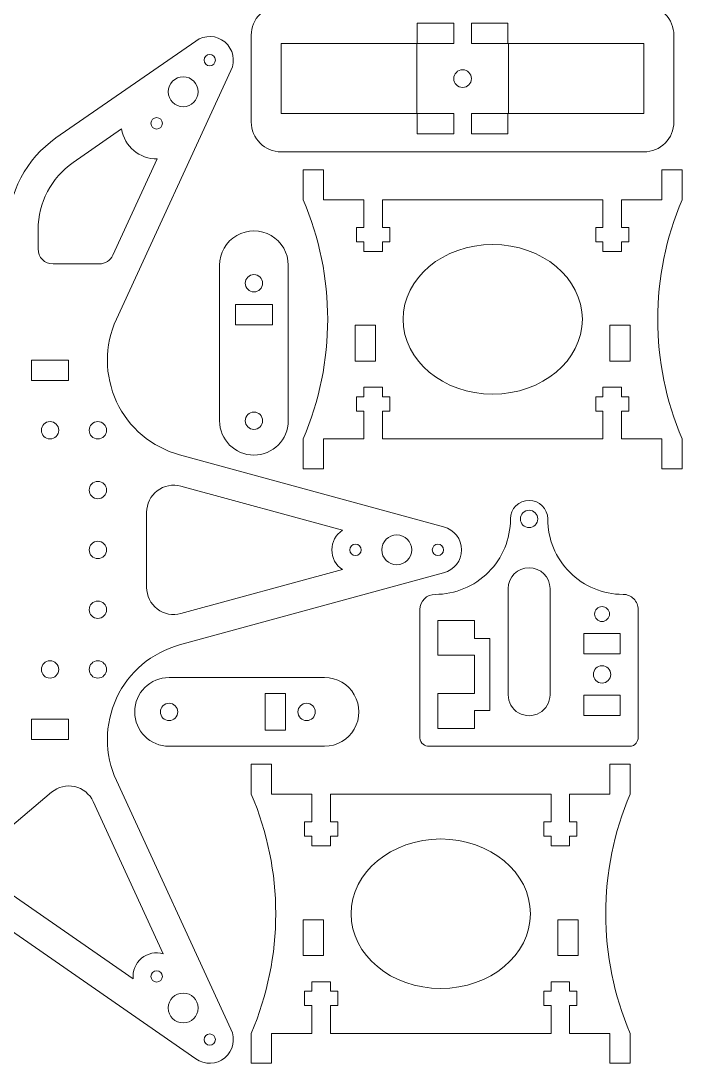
# Model space of a CAD drawing. Header units: millimetres. Extents: x 15 to 485, y 15 to 380.
# Drawn here: x 374.4 to 485, y 14.7 to 189.3 of the extents above; entities that cross this region are included whole.
import ezdxf

# ---------------------------------------------------------------- set-up
doc = ezdxf.new("R2010")
doc.units = ezdxf.units.MM
doc.header["$MEASUREMENT"] = 0
doc.layers.add('Sheet 1-1-1706191711-01', color=6, linetype='Continuous', true_color=0xff00ff)

msp = doc.modelspace()

# ---------------------------------------------------------------- linework, layer by layer
at = {"layer": 'Sheet 1-1-1706191711-01', "color": 18, "lineweight": 15, "true_color": 0x000000}
for points, knots in [([(417.91, 191.89), (416.58, 191.89), (415.31, 191.36), (414.37, 190.43), (413.44, 189.49), (412.91, 188.22), (412.91, 186.89)], [4, 4, 4, 4, 4.333333, 4.333333, 4.333333, 5, 5, 5, 5]), ([(483.6, 186.89), (483.6, 188.22), (483.07, 189.49), (482.13, 190.43), (481.2, 191.36), (479.93, 191.89), (478.6, 191.89)], [10, 10, 10, 10, 10.333333, 10.333333, 10.333333, 11, 11, 11, 11]), ([(409.5, 180.99), (410.3, 182.62), (409.88, 184.59), (408.49, 185.76), (407.1, 186.92), (405.1, 186.99), (403.63, 185.92)], [35, 35, 35, 35, 35.333333, 35.333333, 35.333333, 36, 36, 36, 36]), ([(405, 182.73), (405, 182.21), (405.43, 181.78), (405.95, 181.78), (406.48, 181.78), (406.9, 182.21), (406.9, 182.73), (406.9, 183.26), (406.48, 183.68), (405.95, 183.68), (405.43, 183.68), (405, 183.26), (405, 182.73)], [0, 0, 0, 0, 0.2, 0.2, 0.2, 0.4, 0.4, 0.4, 0.6, 0.6, 0.6, 1, 1, 1, 1]), ([(399.02, 177.44), (399.02, 176.06), (400.14, 174.94), (401.52, 174.94), (402.9, 174.94), (404.02, 176.06), (404.02, 177.44), (404.02, 178.83), (402.9, 179.94), (401.52, 179.94), (400.14, 179.94), (399.02, 178.83), (399.02, 177.44), (399.02, 177.44)], [0, 0, 0, 0, 0.2, 0.2, 0.2, 0.4, 0.4, 0.4, 0.6, 0.6, 0.6, 1, 1.0001, 1.0001, 1.0001, 1.0001]), ([(448.25, 178.16), (449.07, 178.16), (449.73, 178.83), (449.73, 179.64), (449.73, 180.45), (449.07, 181.12), (448.25, 181.12), (447.44, 181.12), (446.78, 180.45), (446.78, 179.64), (446.78, 178.83), (447.44, 178.16), (448.25, 178.16)], [0, 0, 0, 0, 0.2, 0.2, 0.2, 0.4, 0.4, 0.4, 0.6, 0.6, 0.6, 1, 1, 1, 1]), ([(396.13, 172.16), (396.13, 171.63), (396.56, 171.21), (397.08, 171.21), (397.61, 171.21), (398.03, 171.63), (398.03, 172.16), (398.03, 172.68), (397.61, 173.11), (397.08, 173.11), (396.56, 173.11), (396.13, 172.68), (396.13, 172.16)], [0, 0, 0, 0, 0.2, 0.2, 0.2, 0.4, 0.4, 0.4, 0.6, 0.6, 0.6, 1, 1, 1, 1]), ([(478.6, 167.39), (479.93, 167.39), (481.2, 167.92), (482.13, 168.85), (483.07, 169.79), (483.6, 171.06), (483.6, 172.39)], [8, 8, 8, 8, 8.333333, 8.333333, 8.333333, 9, 9, 9, 9]), ([(419.1, 148.43), (419.1, 150.48), (418, 152.38), (416.23, 153.41), (414.45, 154.44), (412.25, 154.44), (410.48, 153.41), (408.7, 152.38), (407.6, 150.48), (407.6, 148.43)], [2, 2, 2, 2, 2.25, 2.25, 2.25, 2.5, 2.5, 2.5, 3, 3, 3, 3]), ([(438.29, 139.39), (438.29, 132.49), (445.01, 126.89), (453.29, 126.89), (461.57, 126.89), (468.29, 132.49), (468.29, 139.39), (468.29, 146.29), (461.57, 151.89), (453.29, 151.89), (445.01, 151.89), (438.29, 146.29), (438.29, 139.39)], [0, 0, 0, 0, 0.2, 0.2, 0.2, 0.4, 0.4, 0.4, 0.6, 0.6, 0.6, 1, 1, 1, 1]), ([(413.35, 143.98), (414.15, 143.98), (414.8, 144.63), (414.8, 145.43), (414.8, 146.23), (414.15, 146.88), (413.35, 146.88), (412.55, 146.88), (411.9, 146.23), (411.9, 145.43), (411.9, 144.63), (412.55, 143.98), (413.35, 143.98)], [0, 0, 0, 0, 0.2, 0.2, 0.2, 0.4, 0.4, 0.4, 0.6, 0.6, 0.6, 1, 1, 1, 1]), ([(400.9, 116.74), (396.26, 118.01), (392.41, 121.25), (390.37, 125.62), (388.34, 129.98), (388.33, 135.01), (390.34, 139.39)], [33, 33, 33, 33, 33.666667, 33.666667, 33.666667, 34, 34, 34, 34]), ([(377.79, 120.84), (377.79, 120.04), (378.44, 119.39), (379.24, 119.39), (380.04, 119.39), (380.69, 120.04), (380.69, 120.84), (380.69, 121.64), (380.04, 122.29), (379.24, 122.29), (378.44, 122.29), (377.79, 121.64), (377.79, 120.84)], [0, 0, 0, 0, 0.2, 0.2, 0.2, 0.4, 0.4, 0.4, 0.6, 0.6, 0.6, 1, 1, 1, 1]), ([(385.79, 120.84), (385.79, 120.04), (386.44, 119.39), (387.24, 119.39), (388.04, 119.39), (388.69, 120.04), (388.69, 120.84), (388.69, 121.64), (388.04, 122.29), (387.24, 122.29), (386.44, 122.29), (385.79, 121.64), (385.79, 120.84)], [0, 0, 0, 0, 0.2, 0.2, 0.2, 0.4, 0.4, 0.4, 0.6, 0.6, 0.6, 1, 1, 1, 1]), ([(407.6, 122.43), (407.6, 119.25), (410.17, 116.68), (413.35, 116.68), (416.53, 116.68), (419.1, 119.25), (419.1, 122.43)], [4, 4, 4, 4, 4.333333, 4.333333, 4.333333, 5, 5, 5, 5]), ([(413.35, 120.98), (414.15, 120.98), (414.8, 121.63), (414.8, 122.43), (414.8, 123.23), (414.15, 123.88), (413.35, 123.88), (412.55, 123.88), (411.9, 123.23), (411.9, 122.43), (411.9, 121.63), (412.55, 120.98), (413.35, 120.98)], [0, 0, 0, 0, 0.2, 0.2, 0.2, 0.4, 0.4, 0.4, 0.6, 0.6, 0.6, 1, 1, 1, 1]), ([(385.79, 110.84), (385.79, 110.04), (386.44, 109.39), (387.24, 109.39), (388.04, 109.39), (388.69, 110.04), (388.69, 110.84), (388.69, 111.64), (388.04, 112.29), (387.24, 112.29), (386.44, 112.29), (385.79, 111.64), (385.79, 110.84)], [0, 0, 0, 0, 0.2, 0.2, 0.2, 0.4, 0.4, 0.4, 0.6, 0.6, 0.6, 1, 1, 1, 1]), ([(401.13, 111.5), (399.76, 111.87), (398.3, 111.58), (397.18, 110.72), (396.06, 109.87), (395.4, 108.53), (395.4, 107.12)], [1, 1, 1, 1, 1.333333, 1.333333, 1.333333, 2, 2, 2, 2]), ([(462.5, 106.01), (462.5, 107.73), (461.1, 109.12), (459.38, 109.12), (457.66, 109.12), (456.26, 107.73), (456.26, 106.01)], [10, 10, 10, 10, 10.333333, 10.333333, 10.333333, 11, 11, 11, 11]), ([(459.38, 107.46), (458.58, 107.46), (457.93, 106.81), (457.93, 106.01), (457.93, 105.21), (458.58, 104.56), (459.38, 104.56), (460.18, 104.56), (460.83, 105.21), (460.83, 106.01), (460.83, 106.81), (460.18, 107.46), (459.38, 107.46)], [0, 0, 0, 0, 0.2, 0.2, 0.2, 0.4, 0.4, 0.4, 0.6, 0.6, 0.6, 1, 1, 1, 1]), ([(456.26, 106.01), (456.26, 102.66), (454.94, 99.46), (452.57, 97.09), (450.21, 94.73), (447, 93.4), (443.66, 93.4)], [1, 1, 1, 1, 1.666667, 1.666667, 1.666667, 2, 2, 2, 2]), ([(475.1, 93.4), (471.76, 93.4), (468.55, 94.73), (466.19, 97.09), (463.82, 99.46), (462.5, 102.66), (462.5, 106.01)], [9, 9, 9, 9, 9.666667, 9.666667, 9.666667, 10, 10, 10, 10]), ([(428.14, 97.56), (427.05, 98.29), (426.39, 99.52), (426.39, 100.84), (426.39, 102.16), (427.05, 103.39), (428.14, 104.12)], [5, 5, 5, 5, 5.666667, 5.666667, 5.666667, 6, 6, 6, 6]), ([(434.74, 100.84), (434.74, 99.46), (435.86, 98.34), (437.24, 98.34), (438.62, 98.34), (439.74, 99.46), (439.74, 100.84), (439.74, 102.22), (438.62, 103.34), (437.24, 103.34), (435.86, 103.34), (434.74, 102.22), (434.74, 100.84)], [0, 0, 0, 0, 0.2, 0.2, 0.2, 0.4, 0.4, 0.4, 0.6, 0.6, 0.6, 1, 1, 1, 1]), ([(445.09, 97.01), (446.85, 97.44), (448.09, 99.02), (448.09, 100.84), (448.09, 102.66), (446.85, 104.24), (445.09, 104.67)], [31, 31, 31, 31, 31.333333, 31.333333, 31.333333, 32, 32, 32, 32]), ([(385.79, 100.84), (385.79, 100.04), (386.44, 99.39), (387.24, 99.39), (388.04, 99.39), (388.69, 100.04), (388.69, 100.84), (388.69, 101.64), (388.04, 102.29), (387.24, 102.29), (386.44, 102.29), (385.79, 101.64), (385.79, 100.84)], [0, 0, 0, 0, 0.2, 0.2, 0.2, 0.4, 0.4, 0.4, 0.6, 0.6, 0.6, 1, 1, 1, 1]), ([(429.39, 100.84), (429.39, 100.32), (429.82, 99.89), (430.34, 99.89), (430.86, 99.89), (431.29, 100.32), (431.29, 100.84), (431.29, 101.36), (430.86, 101.79), (430.34, 101.79), (429.82, 101.79), (429.39, 101.36), (429.39, 100.84)], [0, 0, 0, 0, 0.2, 0.2, 0.2, 0.4, 0.4, 0.4, 0.6, 0.6, 0.6, 1, 1, 1, 1]), ([(443.19, 100.84), (443.19, 100.32), (443.62, 99.89), (444.14, 99.89), (444.66, 99.89), (445.09, 100.32), (445.09, 100.84), (445.09, 101.36), (444.66, 101.79), (444.14, 101.79), (443.62, 101.79), (443.19, 101.36), (443.19, 100.84)], [0, 0, 0, 0, 0.2, 0.2, 0.2, 0.4, 0.4, 0.4, 0.6, 0.6, 0.6, 1, 1, 1, 1]), ([(462.88, 94.36), (462.88, 96.3), (461.31, 97.86), (459.38, 97.86), (457.45, 97.86), (455.88, 96.3), (455.88, 94.36)], [2, 2, 2, 2, 2.333333, 2.333333, 2.333333, 3, 3, 3, 3]), ([(395.4, 94.56), (395.4, 93.15), (396.06, 91.81), (397.18, 90.96), (398.3, 90.1), (399.76, 89.81), (401.13, 90.19)], [3, 3, 3, 3, 3.333333, 3.333333, 3.333333, 4, 4, 4, 4]), ([(477.63, 90.87), (477.63, 91.54), (477.36, 92.18), (476.89, 92.66), (476.42, 93.13), (475.77, 93.4), (475.1, 93.4)], [8, 8, 8, 8, 8.333333, 8.333333, 8.333333, 9, 9, 9, 9]), ([(385.79, 90.84), (385.79, 90.04), (386.44, 89.39), (387.24, 89.39), (388.04, 89.39), (388.69, 90.04), (388.69, 90.84), (388.69, 91.64), (388.04, 92.29), (387.24, 92.29), (386.44, 92.29), (385.79, 91.64), (385.79, 90.84)], [0, 0, 0, 0, 0.2, 0.2, 0.2, 0.4, 0.4, 0.4, 0.6, 0.6, 0.6, 1, 1, 1, 1]), ([(471.58, 91.36), (470.89, 91.36), (470.33, 90.8), (470.33, 90.11), (470.33, 89.42), (470.89, 88.86), (471.58, 88.86), (472.27, 88.86), (472.83, 89.42), (472.83, 90.11), (472.83, 90.8), (472.27, 91.36), (471.58, 91.36)], [0, 0, 0, 0, 0.2, 0.2, 0.2, 0.4, 0.4, 0.4, 0.6, 0.6, 0.6, 1, 1, 1, 1]), ([(390.34, 62.29), (388.33, 66.67), (388.34, 71.7), (390.37, 76.06), (392.41, 80.43), (396.26, 83.67), (400.9, 84.94)], [29, 29, 29, 29, 29.666667, 29.666667, 29.666667, 30, 30, 30, 30]), ([(377.79, 80.84), (377.79, 80.04), (378.44, 79.39), (379.24, 79.39), (380.04, 79.39), (380.69, 80.04), (380.69, 80.84), (380.69, 81.64), (380.04, 82.29), (379.24, 82.29), (378.44, 82.29), (377.79, 81.64), (377.79, 80.84)], [0, 0, 0, 0, 0.2, 0.2, 0.2, 0.4, 0.4, 0.4, 0.6, 0.6, 0.6, 1, 1, 1, 1]), ([(385.79, 80.84), (385.79, 80.04), (386.44, 79.39), (387.24, 79.39), (388.04, 79.39), (388.69, 80.04), (388.69, 80.84), (388.69, 81.64), (388.04, 82.29), (387.24, 82.29), (386.44, 82.29), (385.79, 81.64), (385.79, 80.84)], [0, 0, 0, 0, 0.2, 0.2, 0.2, 0.4, 0.4, 0.4, 0.6, 0.6, 0.6, 1, 1, 1, 1]), ([(471.58, 81.46), (470.78, 81.46), (470.13, 80.81), (470.13, 80.01), (470.13, 79.21), (470.78, 78.56), (471.58, 78.56), (472.38, 78.56), (473.03, 79.21), (473.03, 80.01), (473.03, 80.81), (472.38, 81.46), (471.58, 81.46)], [0, 0, 0, 0, 0.2, 0.2, 0.2, 0.4, 0.4, 0.4, 0.6, 0.6, 0.6, 1, 1, 1, 1]), ([(399.16, 79.5), (395.98, 79.5), (393.41, 76.93), (393.41, 73.75), (393.41, 70.57), (395.98, 68), (399.16, 68)], [4, 4, 4, 4, 4.333333, 4.333333, 4.333333, 5, 5, 5, 5]), ([(425.16, 68), (427.21, 68), (429.11, 69.1), (430.14, 70.88), (431.17, 72.65), (431.17, 74.85), (430.14, 76.62), (429.11, 78.4), (427.21, 79.5), (425.16, 79.5)], [2, 2, 2, 2, 2.25, 2.25, 2.25, 2.5, 2.5, 2.5, 3, 3, 3, 3]), ([(397.71, 73.75), (397.71, 72.95), (398.36, 72.3), (399.16, 72.3), (399.96, 72.3), (400.61, 72.95), (400.61, 73.75), (400.61, 74.55), (399.96, 75.2), (399.16, 75.2), (398.36, 75.2), (397.71, 74.55), (397.71, 73.75)], [0, 0, 0, 0, 0.2, 0.2, 0.2, 0.4, 0.4, 0.4, 0.6, 0.6, 0.6, 1, 1, 1, 1]), ([(420.71, 73.75), (420.71, 72.95), (421.36, 72.3), (422.16, 72.3), (422.96, 72.3), (423.61, 72.95), (423.61, 73.75), (423.61, 74.55), (422.96, 75.2), (422.16, 75.2), (421.36, 75.2), (420.71, 74.55), (420.71, 73.75)], [0, 0, 0, 0, 0.2, 0.2, 0.2, 0.4, 0.4, 0.4, 0.6, 0.6, 0.6, 1, 1, 1, 1]), ([(455.88, 76.61), (455.88, 75.36), (456.55, 74.21), (457.63, 73.58), (458.71, 72.96), (460.05, 72.96), (461.13, 73.58), (462.21, 74.21), (462.88, 75.36), (462.88, 76.61)], [4, 4, 4, 4, 4.25, 4.25, 4.25, 4.5, 4.5, 4.5, 5, 5, 5, 5]), ([(386.47, 58.75), (385.88, 60.02), (384.73, 60.95), (383.37, 61.26), (382, 61.56), (380.56, 61.21), (379.49, 60.31)], [1, 1, 1, 1, 1.333333, 1.333333, 1.333333, 2, 2, 2, 2]), ([(429.6, 40), (429.6, 33.1), (436.32, 27.5), (444.6, 27.5), (452.88, 27.5), (459.6, 33.1), (459.6, 40), (459.6, 46.9), (452.88, 52.5), (444.6, 52.5), (436.32, 52.5), (429.6, 46.9), (429.6, 40)], [0, 0, 0, 0, 0.2, 0.2, 0.2, 0.4, 0.4, 0.4, 0.6, 0.6, 0.6, 1, 1, 1, 1]), ([(393.16, 29.1), (393.02, 30.41), (393.54, 31.7), (394.54, 32.55), (395.55, 33.39), (396.92, 33.68), (398.18, 33.32)], [5, 5, 5, 5, 5.666667, 5.666667, 5.666667, 6, 6, 6, 6]), ([(396.13, 29.52), (396.13, 29), (396.56, 28.57), (397.08, 28.57), (397.61, 28.57), (398.03, 29), (398.03, 29.52), (398.03, 30.05), (397.61, 30.47), (397.08, 30.47), (396.56, 30.47), (396.13, 30.05), (396.13, 29.52)], [0, 0, 0, 0, 0.2, 0.2, 0.2, 0.4, 0.4, 0.4, 0.6, 0.6, 0.6, 1, 1, 1, 1]), ([(399.02, 24.24), (399.02, 22.86), (400.14, 21.74), (401.52, 21.74), (402.9, 21.74), (404.02, 22.86), (404.02, 24.24), (404.02, 25.62), (402.9, 26.74), (401.52, 26.74), (400.14, 26.74), (399.02, 25.62), (399.02, 24.24)], [0, 0, 0, 0, 0.2, 0.2, 0.2, 0.4, 0.4, 0.4, 0.6, 0.6, 0.6, 1, 1, 1, 1]), ([(403.63, 15.76), (405.1, 14.69), (407.1, 14.76), (408.49, 15.92), (409.88, 17.09), (410.3, 19.06), (409.5, 20.69)], [27, 27, 27, 27, 27.333333, 27.333333, 27.333333, 28, 28, 28, 28]), ([(405, 18.95), (405, 18.43), (405.43, 18), (405.95, 18), (406.48, 18), (406.9, 18.43), (406.9, 18.95), (406.9, 19.47), (406.48, 19.9), (405.95, 19.9), (405.43, 19.9), (405, 19.47), (405, 18.95), (405, 18.95)], [0, 0, 0, 0, 0.2, 0.2, 0.2, 0.4, 0.4, 0.4, 0.6, 0.6, 0.6, 1, 1.0001, 1.0001, 1.0001, 1.0001])]:
    msp.add_open_spline(points, degree=3, knots=knots, dxfattribs=at)
for points in [[(446.78, 188.89), (446.78, 188.89), (440.68, 188.89), (440.68, 188.89)], [(440.68, 188.89), (440.68, 188.89), (440.68, 185.49), (440.68, 185.49)], [(446.78, 185.49), (446.78, 185.49), (446.78, 188.89), (446.78, 188.89)], [(449.73, 185.49), (449.73, 185.49), (449.73, 188.89), (449.73, 188.89)], [(449.73, 188.89), (449.73, 188.89), (455.83, 188.89), (455.83, 188.89)], [(455.83, 188.89), (455.83, 188.89), (455.83, 185.49), (455.83, 185.49)], [(412.91, 186.89), (412.91, 186.89), (412.91, 172.39), (412.91, 172.39)], [(483.6, 172.39), (483.6, 172.39), (483.6, 186.89), (483.6, 186.89)], [(403.63, 185.92), (403.63, 185.92), (380.24, 169.71), (380.24, 169.71)], [(440.58, 185.49), (440.58, 185.49), (417.91, 185.49), (417.91, 185.49)], [(417.91, 185.49), (417.91, 185.49), (417.91, 173.79), (417.91, 173.79)], [(440.58, 173.79), (440.58, 173.79), (440.58, 185.49), (440.58, 185.49)], [(440.68, 185.49), (440.68, 185.49), (446.78, 185.49), (446.78, 185.49)], [(455.83, 185.49), (455.83, 185.49), (449.73, 185.49), (449.73, 185.49)], [(455.93, 173.79), (455.93, 173.79), (455.93, 185.49), (455.93, 185.49)], [(455.93, 185.49), (455.93, 185.49), (478.6, 185.49), (478.6, 185.49)], [(478.6, 185.49), (478.6, 185.49), (478.6, 173.79), (478.6, 173.79)], [(390.34, 139.39), (390.34, 139.39), (409.5, 180.99), (409.5, 180.99)], [(417.91, 173.79), (417.91, 173.79), (440.58, 173.79), (440.58, 173.79)], [(440.68, 170.39), (440.68, 170.39), (440.68, 173.79), (440.68, 173.79)], [(440.68, 173.79), (440.68, 173.79), (446.78, 173.79), (446.78, 173.79)], [(446.78, 173.79), (446.78, 173.79), (446.78, 170.39), (446.78, 170.39)], [(449.73, 173.79), (449.73, 173.79), (449.73, 170.39), (449.73, 170.39)], [(455.83, 173.79), (455.83, 173.79), (449.73, 173.79), (449.73, 173.79)], [(455.83, 170.39), (455.83, 170.39), (455.83, 173.79), (455.83, 173.79)], [(478.6, 173.79), (478.6, 173.79), (455.93, 173.79), (455.93, 173.79)], [(391.21, 171.23), (391.21, 171.23), (383.09, 165.6), (383.09, 165.6)], [(397.19, 166.21), (394.22, 166.16), (391.67, 168.3), (391.21, 171.23)], [(412.91, 172.39), (412.91, 169.63), (415.15, 167.39), (417.91, 167.39)], [(380.24, 169.71), (375.23, 166.24), (372.24, 160.53), (372.24, 154.43)], [(446.78, 170.39), (446.78, 170.39), (440.68, 170.39), (440.68, 170.39)], [(449.73, 170.39), (449.73, 170.39), (455.83, 170.39), (455.83, 170.39)], [(389.77, 150.11), (389.77, 150.11), (397.19, 166.21), (397.19, 166.21)], [(417.91, 167.39), (417.91, 167.39), (478.6, 167.39), (478.6, 167.39)], [(383.09, 165.6), (379.43, 163.06), (377.24, 158.89), (377.24, 154.43)], [(424.98, 164.39), (424.98, 164.39), (421.6, 164.39), (421.6, 164.39)], [(421.6, 164.39), (421.6, 164.39), (421.6, 159.39), (421.6, 159.39)], [(424.98, 159.39), (424.98, 159.39), (424.98, 164.39), (424.98, 164.39)], [(484.98, 164.39), (484.98, 164.39), (481.6, 164.39), (481.6, 164.39)], [(481.6, 164.39), (481.6, 164.39), (481.6, 159.39), (481.6, 159.39)], [(484.98, 159.39), (484.98, 159.39), (484.98, 164.39), (484.98, 164.39)], [(421.6, 159.39), (427.05, 146.61), (427.05, 132.17), (421.6, 119.39)], [(431.74, 159.39), (431.74, 159.39), (424.98, 159.39), (424.98, 159.39)], [(431.74, 154.75), (431.74, 154.75), (431.74, 159.39), (431.74, 159.39)], [(471.74, 159.39), (471.74, 159.39), (434.84, 159.39), (434.84, 159.39)], [(434.84, 159.39), (434.84, 159.39), (434.84, 154.75), (434.84, 154.75)], [(471.74, 154.75), (471.74, 154.75), (471.74, 159.39), (471.74, 159.39)], [(481.6, 159.39), (481.6, 159.39), (474.84, 159.39), (474.84, 159.39)], [(474.84, 159.39), (474.84, 159.39), (474.84, 154.75), (474.84, 154.75)], [(484.98, 119.39), (479.53, 132.17), (479.53, 146.61), (484.98, 159.39)], [(377.24, 154.43), (377.24, 154.43), (377.24, 151.15), (377.24, 151.15)], [(430.52, 152.35), (430.52, 152.35), (430.52, 154.75), (430.52, 154.75)], [(430.52, 154.75), (430.52, 154.75), (431.74, 154.75), (431.74, 154.75)], [(434.84, 154.75), (434.84, 154.75), (436.06, 154.75), (436.06, 154.75)], [(436.06, 154.75), (436.06, 154.75), (436.06, 152.35), (436.06, 152.35)], [(470.52, 152.35), (470.52, 152.35), (470.52, 154.75), (470.52, 154.75)], [(470.52, 154.75), (470.52, 154.75), (471.74, 154.75), (471.74, 154.75)], [(474.84, 154.75), (474.84, 154.75), (476.06, 154.75), (476.06, 154.75)], [(476.06, 154.75), (476.06, 154.75), (476.06, 152.35), (476.06, 152.35)], [(431.74, 152.35), (431.74, 152.35), (430.52, 152.35), (430.52, 152.35)], [(431.74, 150.75), (431.74, 150.75), (431.74, 152.35), (431.74, 152.35)], [(436.06, 152.35), (436.06, 152.35), (434.84, 152.35), (434.84, 152.35)], [(434.84, 152.35), (434.84, 152.35), (434.84, 150.75), (434.84, 150.75)], [(471.74, 152.35), (471.74, 152.35), (470.52, 152.35), (470.52, 152.35)], [(471.74, 150.75), (471.74, 150.75), (471.74, 152.35), (471.74, 152.35)], [(476.06, 152.35), (476.06, 152.35), (474.84, 152.35), (474.84, 152.35)], [(474.84, 152.35), (474.84, 152.35), (474.84, 150.75), (474.84, 150.75)], [(377.24, 151.15), (377.24, 149.77), (378.36, 148.65), (379.74, 148.65)], [(434.84, 150.75), (434.84, 150.75), (431.74, 150.75), (431.74, 150.75)], [(474.84, 150.75), (474.84, 150.75), (471.74, 150.75), (471.74, 150.75)], [(379.74, 148.65), (379.74, 148.65), (387.5, 148.65), (387.5, 148.65)], [(387.5, 148.65), (388.48, 148.65), (389.36, 149.22), (389.77, 150.11)], [(407.6, 148.43), (407.6, 148.43), (407.6, 122.43), (407.6, 122.43)], [(419.1, 122.43), (419.1, 122.43), (419.1, 148.43), (419.1, 148.43)], [(410.27, 141.88), (410.27, 141.88), (410.27, 138.48), (410.27, 138.48)], [(416.43, 141.88), (416.43, 141.88), (410.27, 141.88), (410.27, 141.88)], [(416.43, 138.48), (416.43, 138.48), (416.43, 141.88), (416.43, 141.88)], [(410.27, 138.48), (410.27, 138.48), (416.43, 138.48), (416.43, 138.48)], [(433.69, 138.39), (433.69, 138.39), (430.29, 138.39), (430.29, 138.39)], [(430.29, 138.39), (430.29, 138.39), (430.29, 132.39), (430.29, 132.39)], [(433.69, 132.39), (433.69, 132.39), (433.69, 138.39), (433.69, 138.39)], [(476.29, 138.39), (476.29, 138.39), (472.89, 138.39), (472.89, 138.39)], [(472.89, 138.39), (472.89, 138.39), (472.89, 132.39), (472.89, 132.39)], [(476.29, 132.39), (476.29, 132.39), (476.29, 138.39), (476.29, 138.39)], [(376.14, 132.57), (376.14, 132.57), (376.14, 129.17), (376.14, 129.17)], [(382.34, 132.57), (382.34, 132.57), (376.14, 132.57), (376.14, 132.57)], [(382.34, 129.17), (382.34, 129.17), (382.34, 132.57), (382.34, 132.57)], [(430.29, 132.39), (430.29, 132.39), (433.69, 132.39), (433.69, 132.39)], [(472.89, 132.39), (472.89, 132.39), (476.29, 132.39), (476.29, 132.39)], [(376.14, 129.17), (376.14, 129.17), (382.34, 129.17), (382.34, 129.17)], [(431.74, 126.43), (431.74, 126.43), (431.74, 128.03), (431.74, 128.03)], [(431.74, 128.03), (431.74, 128.03), (434.84, 128.03), (434.84, 128.03)], [(434.84, 128.03), (434.84, 128.03), (434.84, 126.43), (434.84, 126.43)], [(471.74, 126.43), (471.74, 126.43), (471.74, 128.03), (471.74, 128.03)], [(471.74, 128.03), (471.74, 128.03), (474.84, 128.03), (474.84, 128.03)], [(474.84, 128.03), (474.84, 128.03), (474.84, 126.43), (474.84, 126.43)], [(430.52, 124.03), (430.52, 124.03), (430.52, 126.43), (430.52, 126.43)], [(430.52, 126.43), (430.52, 126.43), (431.74, 126.43), (431.74, 126.43)], [(434.84, 126.43), (434.84, 126.43), (436.06, 126.43), (436.06, 126.43)], [(436.06, 126.43), (436.06, 126.43), (436.06, 124.03), (436.06, 124.03)], [(470.52, 124.03), (470.52, 124.03), (470.52, 126.43), (470.52, 126.43)], [(470.52, 126.43), (470.52, 126.43), (471.74, 126.43), (471.74, 126.43)], [(474.84, 126.43), (474.84, 126.43), (476.06, 126.43), (476.06, 126.43)], [(476.06, 126.43), (476.06, 126.43), (476.06, 124.03), (476.06, 124.03)], [(431.74, 124.03), (431.74, 124.03), (430.52, 124.03), (430.52, 124.03)], [(431.74, 119.39), (431.74, 119.39), (431.74, 124.03), (431.74, 124.03)], [(434.84, 124.03), (434.84, 124.03), (434.84, 119.39), (434.84, 119.39)], [(436.06, 124.03), (436.06, 124.03), (434.84, 124.03), (434.84, 124.03)], [(471.74, 124.03), (471.74, 124.03), (470.52, 124.03), (470.52, 124.03)], [(471.74, 119.39), (471.74, 119.39), (471.74, 124.03), (471.74, 124.03)], [(476.06, 124.03), (476.06, 124.03), (474.84, 124.03), (474.84, 124.03)], [(474.84, 124.03), (474.84, 124.03), (474.84, 119.39), (474.84, 119.39)], [(421.6, 119.39), (421.6, 119.39), (421.6, 114.39), (421.6, 114.39)], [(424.98, 114.39), (424.98, 114.39), (424.98, 119.39), (424.98, 119.39)], [(424.98, 119.39), (424.98, 119.39), (431.74, 119.39), (431.74, 119.39)], [(434.84, 119.39), (434.84, 119.39), (471.74, 119.39), (471.74, 119.39)], [(474.84, 119.39), (474.84, 119.39), (481.6, 119.39), (481.6, 119.39)], [(481.6, 119.39), (481.6, 119.39), (481.6, 114.39), (481.6, 114.39)], [(484.98, 114.39), (484.98, 114.39), (484.98, 119.39), (484.98, 119.39)], [(445.09, 104.67), (445.09, 104.67), (400.9, 116.74), (400.9, 116.74)], [(421.6, 114.39), (421.6, 114.39), (424.98, 114.39), (424.98, 114.39)], [(481.6, 114.39), (481.6, 114.39), (484.98, 114.39), (484.98, 114.39)], [(428.14, 104.12), (428.14, 104.12), (401.13, 111.5), (401.13, 111.5)], [(395.4, 107.12), (395.4, 107.12), (395.4, 94.56), (395.4, 94.56)], [(400.9, 84.94), (400.9, 84.94), (445.09, 97.01), (445.09, 97.01)], [(401.13, 90.19), (401.13, 90.19), (428.14, 97.56), (428.14, 97.56)], [(455.88, 94.36), (455.88, 94.36), (455.88, 76.61), (455.88, 76.61)], [(462.88, 76.61), (462.88, 76.61), (462.88, 94.36), (462.88, 94.36)], [(443.66, 93.4), (442.26, 93.4), (441.13, 92.27), (441.13, 90.87)], [(441.13, 90.87), (441.13, 90.87), (441.13, 69.43), (441.13, 69.43)], [(477.63, 69.43), (477.63, 69.43), (477.63, 90.87), (477.63, 90.87)], [(450.23, 89.01), (450.23, 89.01), (444.13, 89.01), (444.13, 89.01)], [(444.13, 89.01), (444.13, 89.01), (444.13, 83.21), (444.13, 83.21)], [(450.23, 86.01), (450.23, 86.01), (450.23, 89.01), (450.23, 89.01)], [(452.83, 86.01), (452.83, 86.01), (450.23, 86.01), (450.23, 86.01)], [(452.83, 74), (452.83, 74), (452.83, 86.01), (452.83, 86.01)], [(474.63, 86.86), (474.63, 86.86), (468.53, 86.86), (468.53, 86.86)], [(468.53, 86.86), (468.53, 86.86), (468.53, 83.46), (468.53, 83.46)], [(474.63, 83.46), (474.63, 83.46), (474.63, 86.86), (474.63, 86.86)], [(444.13, 83.21), (444.13, 83.21), (450.23, 83.21), (450.23, 83.21)], [(450.23, 83.21), (450.23, 83.21), (450.23, 76.8), (450.23, 76.8)], [(468.53, 83.46), (468.53, 83.46), (474.63, 83.46), (474.63, 83.46)], [(425.16, 79.5), (425.16, 79.5), (399.16, 79.5), (399.16, 79.5)], [(418.61, 76.83), (418.61, 76.83), (415.21, 76.83), (415.21, 76.83)], [(415.21, 76.83), (415.21, 76.83), (415.21, 70.67), (415.21, 70.67)], [(418.61, 70.67), (418.61, 70.67), (418.61, 76.83), (418.61, 76.83)], [(450.23, 76.8), (450.23, 76.8), (444.13, 76.8), (444.13, 76.8)], [(444.13, 76.8), (444.13, 76.8), (444.13, 71), (444.13, 71)], [(474.63, 76.56), (474.63, 76.56), (468.53, 76.56), (468.53, 76.56)], [(468.53, 76.56), (468.53, 76.56), (468.53, 73.16), (468.53, 73.16)], [(474.63, 73.16), (474.63, 73.16), (474.63, 76.56), (474.63, 76.56)], [(450.23, 71), (450.23, 71), (450.23, 74), (450.23, 74)], [(450.23, 74), (450.23, 74), (452.83, 74), (452.83, 74)], [(382.34, 72.54), (382.34, 72.54), (376.14, 72.54), (376.14, 72.54)], [(376.14, 72.54), (376.14, 72.54), (376.14, 69.14), (376.14, 69.14)], [(382.34, 69.14), (382.34, 69.14), (382.34, 72.54), (382.34, 72.54)], [(468.53, 73.16), (468.53, 73.16), (474.63, 73.16), (474.63, 73.16)], [(415.21, 70.67), (415.21, 70.67), (418.61, 70.67), (418.61, 70.67)], [(444.13, 71), (444.13, 71), (450.23, 71), (450.23, 71)], [(376.14, 69.14), (376.14, 69.14), (382.34, 69.14), (382.34, 69.14)], [(441.13, 69.43), (441.13, 68.43), (442.08, 67.98), (442.56, 68)], [(476.2, 68), (477.15, 67.95), (477.63, 68.93), (477.63, 69.43)], [(399.16, 68), (399.16, 68), (425.16, 68), (425.16, 68)], [(442.56, 68), (442.56, 68), (476.2, 68), (476.2, 68)], [(416.29, 65), (416.29, 65), (412.91, 65), (412.91, 65)], [(412.91, 65), (412.91, 65), (412.91, 60), (412.91, 60)], [(416.29, 60), (416.29, 60), (416.29, 65), (416.29, 65)], [(476.29, 65), (476.29, 65), (472.91, 65), (472.91, 65)], [(472.91, 65), (472.91, 65), (472.91, 60), (472.91, 60)], [(476.29, 60), (476.29, 60), (476.29, 65), (476.29, 65)], [(409.5, 20.69), (409.5, 20.69), (390.34, 62.29), (390.34, 62.29)], [(379.49, 60.31), (379.49, 60.31), (369.82, 52.19), (369.82, 52.19)], [(412.91, 60), (418.36, 47.22), (418.36, 32.78), (412.91, 20)], [(423.05, 60), (423.05, 60), (416.29, 60), (416.29, 60)], [(423.05, 55.36), (423.05, 55.36), (423.05, 60), (423.05, 60)], [(463.05, 60), (463.05, 60), (426.15, 60), (426.15, 60)], [(426.15, 60), (426.15, 60), (426.15, 55.36), (426.15, 55.36)], [(463.05, 55.36), (463.05, 55.36), (463.05, 60), (463.05, 60)], [(472.91, 60), (472.91, 60), (466.15, 60), (466.15, 60)], [(466.15, 60), (466.15, 60), (466.15, 55.36), (466.15, 55.36)], [(476.29, 20), (470.84, 32.78), (470.84, 47.22), (476.29, 60)], [(398.18, 33.32), (398.18, 33.32), (386.47, 58.75), (386.47, 58.75)], [(421.83, 52.96), (421.83, 52.96), (421.83, 55.36), (421.83, 55.36)], [(421.83, 55.36), (421.83, 55.36), (423.05, 55.36), (423.05, 55.36)], [(426.15, 55.36), (426.15, 55.36), (427.37, 55.36), (427.37, 55.36)], [(427.37, 55.36), (427.37, 55.36), (427.37, 52.96), (427.37, 52.96)], [(461.83, 52.96), (461.83, 52.96), (461.83, 55.36), (461.83, 55.36)], [(461.83, 55.36), (461.83, 55.36), (463.05, 55.36), (463.05, 55.36)], [(466.15, 55.36), (466.15, 55.36), (467.37, 55.36), (467.37, 55.36)], [(467.37, 55.36), (467.37, 55.36), (467.37, 52.96), (467.37, 52.96)], [(423.05, 52.96), (423.05, 52.96), (421.83, 52.96), (421.83, 52.96)], [(423.05, 51.36), (423.05, 51.36), (423.05, 52.96), (423.05, 52.96)], [(427.37, 52.96), (427.37, 52.96), (426.15, 52.96), (426.15, 52.96)], [(426.15, 52.96), (426.15, 52.96), (426.15, 51.36), (426.15, 51.36)], [(463.05, 52.96), (463.05, 52.96), (461.83, 52.96), (461.83, 52.96)], [(463.05, 51.36), (463.05, 51.36), (463.05, 52.96), (463.05, 52.96)], [(467.37, 52.96), (467.37, 52.96), (466.15, 52.96), (466.15, 52.96)], [(466.15, 52.96), (466.15, 52.96), (466.15, 51.36), (466.15, 51.36)], [(426.15, 51.36), (426.15, 51.36), (423.05, 51.36), (423.05, 51.36)], [(466.15, 51.36), (466.15, 51.36), (463.05, 51.36), (463.05, 51.36)], [(370.14, 45.05), (370.14, 45.05), (393.16, 29.1), (393.16, 29.1)], [(365.98, 41.85), (365.98, 41.85), (403.63, 15.76), (403.63, 15.76)], [(425, 39), (425, 39), (421.6, 39), (421.6, 39)], [(421.6, 39), (421.6, 39), (421.6, 33), (421.6, 33)], [(425, 33), (425, 33), (425, 39), (425, 39)], [(467.6, 39), (467.6, 39), (464.2, 39), (464.2, 39)], [(464.2, 39), (464.2, 39), (464.2, 33), (464.2, 33)], [(467.6, 33), (467.6, 33), (467.6, 39), (467.6, 39)], [(421.6, 33), (421.6, 33), (425, 33), (425, 33)], [(464.2, 33), (464.2, 33), (467.6, 33), (467.6, 33)], [(423.05, 27.04), (423.05, 27.04), (423.05, 28.64), (423.05, 28.64)], [(423.05, 28.64), (423.05, 28.64), (426.15, 28.64), (426.15, 28.64)], [(426.15, 28.64), (426.15, 28.64), (426.15, 27.04), (426.15, 27.04)], [(463.05, 27.04), (463.05, 27.04), (463.05, 28.64), (463.05, 28.64)], [(463.05, 28.64), (463.05, 28.64), (466.15, 28.64), (466.15, 28.64)], [(466.15, 28.64), (466.15, 28.64), (466.15, 27.04), (466.15, 27.04)], [(421.83, 24.64), (421.83, 24.64), (421.83, 27.04), (421.83, 27.04)], [(421.83, 27.04), (421.83, 27.04), (423.05, 27.04), (423.05, 27.04)], [(426.15, 27.04), (426.15, 27.04), (427.37, 27.04), (427.37, 27.04)], [(427.37, 27.04), (427.37, 27.04), (427.37, 24.64), (427.37, 24.64)], [(461.83, 24.64), (461.83, 24.64), (461.83, 27.04), (461.83, 27.04)], [(461.83, 27.04), (461.83, 27.04), (463.05, 27.04), (463.05, 27.04)], [(466.15, 27.04), (466.15, 27.04), (467.37, 27.04), (467.37, 27.04)], [(467.37, 27.04), (467.37, 27.04), (467.37, 24.64), (467.37, 24.64)], [(423.05, 24.64), (423.05, 24.64), (421.83, 24.64), (421.83, 24.64)], [(423.05, 20), (423.05, 20), (423.05, 24.64), (423.05, 24.64)], [(426.15, 24.64), (426.15, 24.64), (426.15, 20), (426.15, 20)], [(427.37, 24.64), (427.37, 24.64), (426.15, 24.64), (426.15, 24.64)], [(463.05, 24.64), (463.05, 24.64), (461.83, 24.64), (461.83, 24.64)], [(463.05, 20), (463.05, 20), (463.05, 24.64), (463.05, 24.64)], [(467.37, 24.64), (467.37, 24.64), (466.15, 24.64), (466.15, 24.64)], [(466.15, 24.64), (466.15, 24.64), (466.15, 20), (466.15, 20)], [(412.91, 20), (412.91, 20), (412.91, 15), (412.91, 15)], [(416.29, 15), (416.29, 15), (416.29, 20), (416.29, 20)], [(416.29, 20), (416.29, 20), (423.05, 20), (423.05, 20)], [(426.15, 20), (426.15, 20), (463.05, 20), (463.05, 20)], [(466.15, 20), (466.15, 20), (472.91, 20), (472.91, 20)], [(472.91, 20), (472.91, 20), (472.91, 15), (472.91, 15)], [(476.29, 15), (476.29, 15), (476.29, 20), (476.29, 20)], [(412.91, 15), (412.91, 15), (416.29, 15), (416.29, 15)], [(472.91, 15), (472.91, 15), (476.29, 15), (476.29, 15)]]:
    msp.add_open_spline(points, degree=3, dxfattribs=at)

doc.saveas('drawing.dxf')
